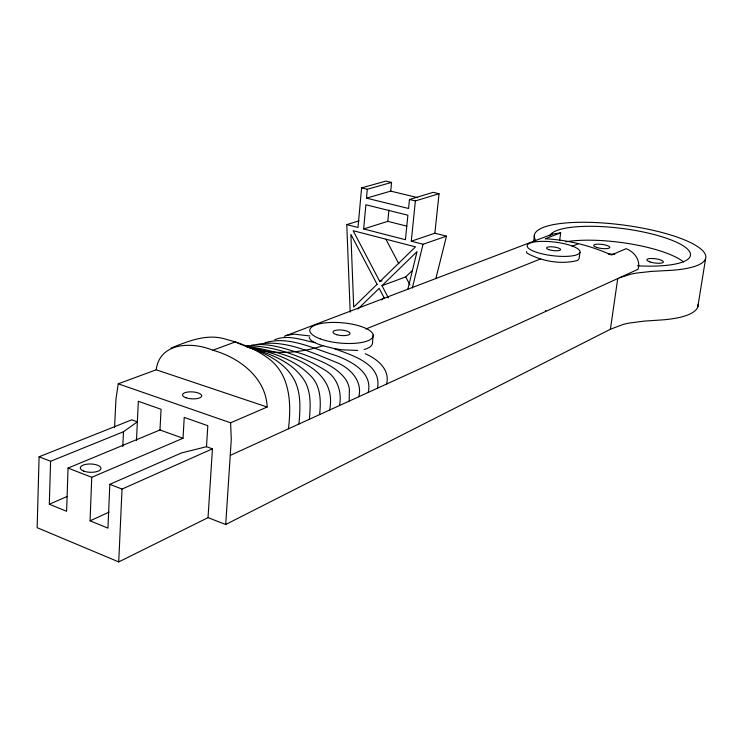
<?xml version="1.0" encoding="UTF-8"?>
<svg xmlns="http://www.w3.org/2000/svg" width="743" height="743" viewBox="0 0 743 743"><rect width="100%" height="100%" fill="white"/><g stroke="black" fill="none" stroke-linecap="round" stroke-linejoin="round"><path stroke-width="1.11" d="M39.091 456.796L50.598 461.273L123.459 431.757L137.362 421.838L131.771 419.823L39.091 456.796L37.15 527.679L118.731 561.912L208.031 517.648L225.714 524.502L610.412 329.242L623.201 324.422A95.02 28.429 8.8 0 1 629.451 323.038L644.265 321.106L662.895 319.861A85.612 23.785 7.6 0 0 698.104 304.24M183.029 438.259L91.751 477.294L90.061 520.834L107.958 528.134L109.825 484.334L181.431 452.961L206.498 446.701L207.817 425.693L184.227 417.408L183.029 438.259L159.977 429.974L68.059 468.071L66.61 511.277L49.307 504.218L50.598 461.273M114.552 427.643L115.982 398.759L118.248 383.825L156.225 369.791L267.146 407.043C266.031 377.676 239.19 357.485 212.842 350.241C192.251 341.594 159.634 342.161 156.225 369.791M122.79 446.608L123.459 431.757M118.731 561.912L122.028 489.08L212.433 448.837L208.031 517.648M136.471 440.367L138.337 401.304L161.073 409.282L159.977 429.974M225.714 524.502L231.277 439.494L230.618 422.804L118.248 383.825M368.231 392.406C372.893 372.317 351.374 361.367 336.031 355.563C313.537 348.82 288.711 335.437 265.056 342.802M339.532 405.511C342.04 392.536 337.749 378.391 326.335 370.961C302.429 355.925 274 345.894 245.608 345.551M349.201 401.09L349.368 389.193A18.816 14.832 66.2 0 0 345.783 379.497C335.845 365.723 318.571 360.179 303.413 354.3C286.687 349.284 269.198 342.393 251.524 345.179M358.813 396.706C362.695 381.187 350.529 368.37 337.257 362.742C312.264 352.851 284.615 338.966 257.162 344.408M377.528 388.162C382.013 363.448 351.365 355.163 333.895 348.486C325.88 346.387 317.14 345.003 310.416 339.82L309.218 337.461M386.611 384.02C390.289 369.392 377.147 358.739 365.194 353.77M288.423 428.832C291.488 404.164 290.485 374.63 268.39 358.405C256.14 349.294 241.828 343.396 227.098 339.616C207.817 332.985 188.806 340.944 171.011 348.077M298.992 424.002C300.116 409.69 301.314 394.357 294.925 381.01C285.386 362.073 264.787 352.656 245.608 346.349C267.61 352.944 292.473 360.736 305.001 381.54C311.298 393.019 310.472 406.672 309.385 419.266M319.601 414.603C320.957 402.214 320.939 388.31 312.747 378.085C295.788 358.832 269.551 351.597 245.339 346.229M329.651 410.015C338.752 363.243 277.288 351.29 243.713 345.616M391.561 182.425L367.293 189.27L366.475 198.14L390.725 191.127L391.561 182.425L385.923 181.088L361.59 187.886L358.005 227.488L346.777 224.6L350.194 312.144M363.652 228.946L365.872 204.771L407.888 215.21L405.427 239.71L363.652 228.946L387.809 221.34L406.774 226.132M545.631 311.456L545.724 310.425M364.098 349.479A31.652 11.953 10.9 0 0 372.522 342.068L373.19 335.028M387.809 221.34L388.895 210.055M439.048 193.719L415.374 200.926L411.278 241.215L434.859 233.218L439.048 193.719L433.215 192.335L409.467 199.495L408.557 208.486L366.475 198.14M533.641 241.503L534.496 234.742M559.628 240.686L560.659 232.865L552.263 234.156L284.29 336.319M579.967 252.314A26.609 6.891 6.8 0 1 538.889 253.01A26.609 6.891 6.8 0 1 541.935 241.364A26.609 6.891 6.8 0 1 579.967 252.314L579.122 258.555L577.729 260.394C561.206 264.842 541.563 261.341 526.787 252.991L526.508 251.506M610.412 329.242L617.73 278.56L638.033 269.291C640.903 260.208 634.327 251.849 626.154 248.673L611.405 254.979C590.666 245.682 567.931 239.896 545.204 238.782L560.659 232.865M697.826 306.738L705.609 258.629M407.814 289.38L417.027 251.626L381.976 285.665L388.413 297.943M412.328 288.033L423.055 244.252L446.487 236.153L435.853 278.588M379.84 281.597L415.486 246.862L353.148 230.702L379.84 281.597L382.004 280.808M357.838 309.097L379.19 288.358L384.456 298.398M381.744 299.977L384.196 297.618M381.976 285.665L405.715 276.898L412.337 270.517M549.188 235.837L552.263 234.156M274.771 339.727C287.634 334.331 302.076 340.015 314.939 342.681M230.414 455.301L617.73 278.56M90.061 520.834L109.063 512.141M49.307 504.218L67.381 496.389M230.618 422.804L267.146 407.043M619.467 277.798L630.575 274.251A96.051 26.042 8.4 0 1 636.862 273.025L651.778 271.371L670.567 270.378A86.457 21.742 7.4 0 0 657.629 231.398A86.457 21.742 7.4 0 0 534.347 236.998L535.545 240.918M365.862 329L540.709 258.861M572.073 246.286L578.342 243.769M212.842 350.241L235.262 341.929L242.506 345.021M346.777 224.6L358.953 220.866M323.103 345.671C298.89 353.557 272.142 355.117 247.763 347.074M286.176 335.446L294.339 334.164L309.924 335.966M357.643 350.464L341.799 349.786L333.895 348.486M390.725 191.127L417.687 197.629M361.59 187.886L367.293 189.27M409.467 199.495L415.374 200.926M434.859 233.218L446.487 236.153M411.278 241.215L423.055 244.252M206.498 446.701L212.433 448.837M68.059 468.071L91.751 477.294M109.825 484.334L122.028 489.08M385.97 239.357L398.805 263.765M405.715 276.898L409.932 284.913M550.219 234.862A71.17 17.897 7.3 0 1 621.668 228.398A71.17 17.897 7.3 0 1 690.071 252.629A71.17 17.897 7.3 0 1 637.531 265.799M565.776 241.791A70.966 18.408 7.4 0 1 683.588 261.982M608.341 254.078A20.256 5.247 7.4 0 1 614.777 254.338M377.063 284.3L353.687 307.082L350.891 234.379L377.063 284.3M649.921 261.898A8.349 2.136 7.7 0 0 663.295 262.242A8.349 2.136 7.7 0 0 652.131 258.49A8.349 2.136 7.7 0 0 649.921 261.898M596.499 247.373A8.127 2.062 7.2 0 0 609.678 247.735A8.127 2.062 7.2 0 0 599.053 244.141A8.127 2.062 7.2 0 0 596.499 247.373M320.103 338.808A31.828 10.198 5.1 0 0 372.475 337.638A31.828 10.198 5.1 0 0 331.945 322.434A31.828 10.198 5.1 0 0 320.103 338.808M336.765 334.703A8.563 2.74 5.1 0 0 350.027 333.653A8.563 2.74 5.1 0 0 337.759 330.022A8.563 2.74 5.1 0 0 336.765 334.703M548.798 249.629A7.105 1.839 6.8 0 0 560.445 249.973A7.105 1.839 6.8 0 0 551.436 246.797A7.105 1.839 6.8 0 0 548.798 249.629M186.056 397.784A9.65 3.483 3.2 0 0 201.604 396.344A9.65 3.483 3.2 0 0 188.564 391.942A9.65 3.483 3.2 0 0 186.056 397.784M83.708 471.09A10.365 4.161 1.5 0 0 100.76 469.223A10.365 4.161 1.5 0 0 87.395 464.124A10.365 4.161 1.5 0 0 83.708 471.09"/></g></svg>
